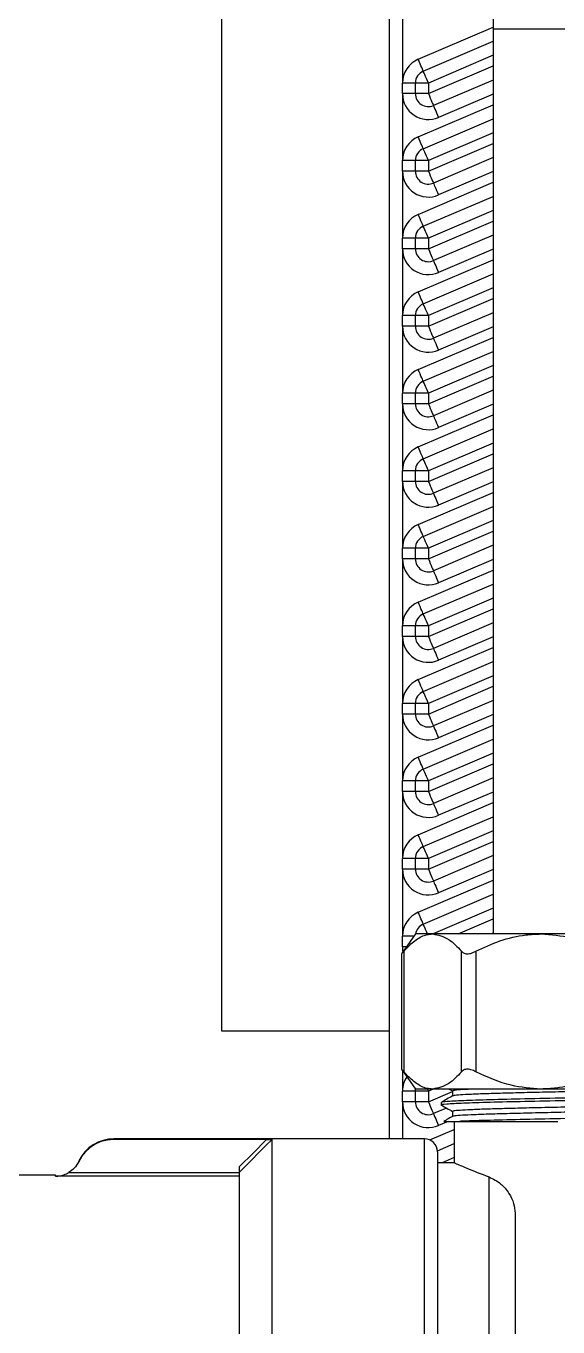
# Model space of a CAD drawing. Extents: x 75 to 2075, y 25 to 1460.
# Drawn here: x 357.4 to 426, y 1026.3 to 1194.1 of the extents above; entities that cross this region are included whole.
import ezdxf

# ---------------------------------------------------------------- set-up
doc = ezdxf.new("R2010")
doc.units = 0
doc.header["$LTSCALE"] = 5
doc.linetypes.add('SLD-KATı', pattern=[0])
doc.layers.get('0').update_dxf_attribs({"linetype": 'CONTINUOUS'})

msp = doc.modelspace()

# ---------------------------------------------------------------- linework, layer by layer
at = {"color": 7, "linetype": 'SLD-KATı'}
for p, q in [((382.594, 1281.146), (382.594, 1064.479)), ((417.594, 1235.313), (417.594, 1193.646)), ((404.26, 1050.563), (404.26, 1219.479)), ((417.594, 1193.646), (417.594, 1076.979)), ((408.604, 1188.246), (417.594, 1192.098)), ((405.927, 1185.34), (405.927, 1186.714)), ((407.594, 1186.714), (405.927, 1186.714)), ((407.594, 1185.34), (407.594, 1186.714)), ((409.26, 1186.714), (407.594, 1186.714)), ((409.26, 1186.714), (409.26, 1185.34)), ((417.594, 1187.099), (409.917, 1183.808)), ((405.927, 1185.34), (405.927, 1176.714)), ((407.594, 1185.34), (405.927, 1185.34)), ((409.26, 1185.34), (407.594, 1185.34)), ((408.604, 1178.246), (417.594, 1182.098)), ((405.927, 1175.34), (405.927, 1176.714)), ((407.594, 1176.714), (405.927, 1176.714)), ((407.594, 1175.34), (407.594, 1176.714)), ((409.26, 1176.714), (407.594, 1176.714)), ((409.26, 1176.714), (409.26, 1175.34)), ((417.594, 1177.098), (409.917, 1173.808)), ((405.927, 1175.34), (405.927, 1166.714)), ((407.594, 1175.34), (405.927, 1175.34)), ((409.26, 1175.34), (407.594, 1175.34)), ((408.604, 1168.246), (417.594, 1172.098)), ((405.927, 1165.34), (405.927, 1166.714)), ((407.594, 1166.714), (405.927, 1166.714)), ((407.594, 1165.34), (407.594, 1166.714)), ((409.26, 1166.714), (407.594, 1166.714)), ((409.26, 1166.714), (409.26, 1165.34)), ((417.594, 1167.099), (409.917, 1163.808)), ((405.927, 1165.34), (405.927, 1156.714)), ((407.594, 1165.34), (405.927, 1165.34)), ((409.26, 1165.34), (407.594, 1165.34)), ((408.604, 1158.246), (417.594, 1162.098)), ((405.927, 1155.34), (405.927, 1156.714)), ((407.594, 1156.714), (405.927, 1156.714)), ((407.594, 1155.34), (407.594, 1156.714)), ((409.26, 1156.714), (407.594, 1156.714)), ((409.26, 1156.714), (409.26, 1155.34)), ((417.594, 1157.098), (409.917, 1153.808)), ((405.927, 1155.34), (405.927, 1146.714)), ((407.594, 1155.34), (405.927, 1155.34)), ((409.26, 1155.34), (407.594, 1155.34)), ((408.604, 1148.246), (417.594, 1152.099)), ((405.927, 1145.34), (405.927, 1146.714)), ((407.594, 1146.714), (405.927, 1146.714)), ((407.594, 1145.34), (407.594, 1146.714)), ((409.26, 1146.714), (407.594, 1146.714)), ((409.26, 1146.714), (409.26, 1145.34)), ((417.594, 1147.098), (409.917, 1143.808)), ((405.927, 1145.34), (405.927, 1136.714)), ((407.594, 1145.34), (405.927, 1145.34)), ((409.26, 1145.34), (407.594, 1145.34)), ((408.604, 1138.246), (417.594, 1142.098)), ((405.927, 1135.34), (405.927, 1136.714)), ((407.594, 1136.714), (405.927, 1136.714)), ((407.594, 1135.34), (407.594, 1136.714)), ((409.26, 1136.714), (407.594, 1136.714)), ((409.26, 1136.714), (409.26, 1135.34)), ((417.594, 1137.098), (409.917, 1133.808)), ((405.927, 1135.34), (405.927, 1126.714)), ((407.594, 1135.34), (405.927, 1135.34)), ((409.26, 1135.34), (407.594, 1135.34)), ((408.604, 1128.246), (417.594, 1132.099)), ((405.927, 1125.34), (405.927, 1126.714)), ((407.594, 1126.714), (405.927, 1126.714)), ((407.594, 1125.34), (407.594, 1126.714)), ((409.26, 1126.714), (407.594, 1126.714)), ((409.26, 1126.714), (409.26, 1125.34)), ((417.594, 1127.098), (409.917, 1123.808)), ((405.927, 1125.34), (405.927, 1116.714)), ((407.594, 1125.34), (405.927, 1125.34)), ((409.26, 1125.34), (407.594, 1125.34)), ((408.604, 1118.246), (417.594, 1122.098)), ((405.927, 1115.34), (405.927, 1116.714)), ((407.594, 1116.714), (405.927, 1116.714)), ((407.594, 1115.34), (407.594, 1116.714)), ((409.26, 1116.714), (407.594, 1116.714)), ((409.26, 1116.714), (409.26, 1115.34)), ((417.594, 1117.099), (409.917, 1113.808)), ((405.927, 1115.34), (405.927, 1106.714)), ((407.594, 1115.34), (405.927, 1115.34)), ((409.26, 1115.34), (407.594, 1115.34)), ((408.604, 1108.246), (417.594, 1112.098)), ((405.927, 1105.34), (405.927, 1106.714)), ((407.594, 1106.714), (405.927, 1106.714)), ((407.594, 1105.34), (407.594, 1106.714)), ((409.26, 1106.714), (407.594, 1106.714)), ((409.26, 1106.714), (409.26, 1105.34)), ((417.594, 1107.098), (409.917, 1103.808)), ((405.927, 1105.34), (405.927, 1096.714)), ((407.594, 1105.34), (405.927, 1105.34)), ((409.26, 1105.34), (407.594, 1105.34)), ((408.604, 1098.246), (417.594, 1102.099)), ((405.927, 1095.34), (405.927, 1096.714)), ((407.594, 1096.714), (405.927, 1096.714)), ((407.594, 1095.34), (407.594, 1096.714)), ((409.26, 1096.714), (407.594, 1096.714)), ((409.26, 1096.714), (409.26, 1095.34)), ((417.594, 1097.098), (409.917, 1093.808)), ((405.927, 1095.34), (405.927, 1086.714)), ((407.594, 1095.34), (405.927, 1095.34)), ((409.26, 1095.34), (407.594, 1095.34)), ((408.604, 1088.246), (417.594, 1092.098)), ((405.927, 1085.34), (405.927, 1086.714)), ((407.594, 1086.714), (405.927, 1086.714)), ((407.594, 1085.34), (407.594, 1086.714)), ((409.26, 1086.714), (407.594, 1086.714)), ((409.26, 1086.714), (409.26, 1085.34)), ((417.594, 1087.098), (409.917, 1083.808)), ((405.927, 1085.34), (405.927, 1076.714)), ((407.594, 1085.34), (405.927, 1085.34)), ((409.26, 1085.34), (407.594, 1085.34)), ((408.604, 1078.246), (417.594, 1082.099)), ((417.594, 1077.098), (417.316, 1076.979)), ((405.927, 1075.34), (405.927, 1076.714)), ((407.594, 1076.979), (405.928, 1074.599)), ((409.821, 1076.979), (407.594, 1076.979)), ((423.785, 1076.979), (409.821, 1076.979)), ((442.909, 1076.979), (423.785, 1076.979)), ((405.821, 1074.457), (405.821, 1059.519)), ((406.118, 1074.748), (406.118, 1059.211)), ((413.524, 1059.211), (413.524, 1074.748)), ((415.386, 1074.748), (415.386, 1059.211)), ((382.594, 1064.479), (404.26, 1064.479)), ((405.911, 1059.384), (407.594, 1056.979)), ((409.821, 1056.979), (407.594, 1056.979)), ((423.785, 1056.979), (409.821, 1056.979)), ((411.944, 1056.979), (412.359, 1056.739)), ((442.909, 1056.979), (423.785, 1056.979)), ((405.927, 1055.34), (405.927, 1056.714)), ((407.594, 1056.714), (405.927, 1056.714)), ((407.594, 1055.34), (405.927, 1055.34)), ((407.594, 1055.34), (407.594, 1056.714)), ((409.26, 1056.714), (407.594, 1056.714)), ((409.26, 1055.34), (407.594, 1055.34)), ((409.26, 1056.714), (409.26, 1055.34)), ((410.927, 1055.258), (410.927, 1054.927)), ((412.359, 1056.746), (412.359, 1056.092)), ((411.602, 1054.531), (409.917, 1053.808)), ((412.359, 1054.101), (412.359, 1053.446)), ((412.594, 1052.813), (412.594, 1047.449)), ((408.76, 1050.563), (368.752, 1050.563)), ((388.419, 1050.478), (368.752, 1050.478)), ((389.094, 1050.447), (389.094, 1006.372)), ((410.422, 1049.025), (412.594, 1049.956)), ((410.427, 1048.896), (410.427, 957.229)), ((412.662, 1047.479), (410.427, 1047.479)), ((361.248, 1045.854), (333.26, 1045.854)), ((384.927, 1045.727), (361.248, 1045.727)), ((362.945, 1046.226), (384.927, 1046.226)), ((384.927, 1006.369), (384.927, 1046.27)), ((420.427, 1040.956), (420.427, 961.979))]:
    msp.add_line(p, q, dxfattribs=at)
at = {"color": 8, "linetype": 'SLD-KATı'}
for p, q in [((405.927, 1219.479), (405.927, 1186.714)), ((407.947, 1189.778), (417.594, 1193.912)), ((447.594, 1193.646), (417.594, 1193.646)), ((417.594, 1190.285), (409.26, 1186.714)), ((409.26, 1185.34), (417.594, 1188.912)), ((417.594, 1185.285), (410.573, 1182.277)), ((407.947, 1179.778), (417.594, 1183.912)), ((417.594, 1180.285), (409.26, 1176.714)), ((409.26, 1175.34), (417.594, 1178.912)), ((417.594, 1175.285), (410.573, 1172.277)), ((407.947, 1169.778), (417.594, 1173.912)), ((417.594, 1170.285), (409.26, 1166.714)), ((409.26, 1165.34), (417.594, 1168.912)), ((417.594, 1165.285), (410.573, 1162.277)), ((407.947, 1159.778), (417.594, 1163.912)), ((417.594, 1160.285), (409.26, 1156.714)), ((409.26, 1155.34), (417.594, 1158.912)), ((417.594, 1155.285), (410.573, 1152.277)), ((407.947, 1149.778), (417.594, 1153.912)), ((417.594, 1150.285), (409.26, 1146.714)), ((409.26, 1145.34), (417.594, 1148.912)), ((417.594, 1145.285), (410.573, 1142.277)), ((407.947, 1139.778), (417.594, 1143.912)), ((417.594, 1140.285), (409.26, 1136.714)), ((409.26, 1135.34), (417.594, 1138.912)), ((417.594, 1135.285), (410.573, 1132.277)), ((407.947, 1129.778), (417.594, 1133.912)), ((417.594, 1130.285), (409.26, 1126.714)), ((409.26, 1125.34), (417.594, 1128.912)), ((417.594, 1125.285), (410.573, 1122.277)), ((407.947, 1119.778), (417.594, 1123.912)), ((417.594, 1120.285), (409.26, 1116.714)), ((409.26, 1115.34), (417.594, 1118.912)), ((417.594, 1115.285), (410.573, 1112.277)), ((407.947, 1109.778), (417.594, 1113.912)), ((417.594, 1110.285), (409.26, 1106.714)), ((409.26, 1105.34), (417.594, 1108.912)), ((407.947, 1099.778), (417.594, 1103.912)), ((417.594, 1105.285), (410.573, 1102.277)), ((417.594, 1100.285), (409.26, 1096.714)), ((409.26, 1095.34), (417.594, 1098.912)), ((407.947, 1089.778), (417.594, 1093.912)), ((417.594, 1095.285), (410.573, 1092.277)), ((417.594, 1090.285), (409.26, 1086.714)), ((409.26, 1085.34), (417.594, 1088.912)), ((407.947, 1079.778), (417.594, 1083.912)), ((417.594, 1085.285), (410.573, 1082.277)), ((417.594, 1080.285), (409.88, 1076.979)), ((413.085, 1076.979), (417.594, 1078.912)), ((407.408, 1076.714), (405.927, 1076.714)), ((405.927, 1075.34), (405.927, 1074.708)), ((405.927, 1075.34), (405.991, 1074.69)), ((406.446, 1075.34), (405.927, 1075.34)), ((405.927, 1059.247), (405.927, 1056.714)), ((409.26, 1056.714), (409.147, 1056.979)), ((409.88, 1056.979), (409.26, 1056.714)), ((405.927, 1055.34), (405.927, 1050.563)), ((409.26, 1055.34), (412.359, 1056.668)), ((411.825, 1052.813), (410.573, 1052.277)), ((408.76, 955.563), (408.76, 1050.563)), ((409.441, 1050.418), (412.594, 1051.769)), ((412.594, 1048.142), (411.047, 1047.479)), ((361.248, 1045.727), (361.248, 1045.854)), ((417.094, 958.646), (417.094, 1045.643))]:
    msp.add_line(p, q, dxfattribs=at)
at = {"color": 7, "linetype": 'SLD-KATı', "flags": 128}
for points in [[(408.604, 1188.246), (408.591, 1188.275), (408.554, 1188.362), (408.493, 1188.504), (408.412, 1188.694), (408.312, 1188.927), (408.199, 1189.191), (408.075, 1189.479), (407.947, 1189.778)], [(409.26, 1186.714), (409.132, 1187.013), (409.009, 1187.3), (408.896, 1187.565), (408.796, 1187.797), (408.715, 1187.988), (408.654, 1188.129), (408.616, 1188.216), (408.604, 1188.246)], [(409.26, 1185.34), (409.388, 1185.041), (409.512, 1184.754), (409.625, 1184.489), (409.725, 1184.257), (409.806, 1184.067), (409.867, 1183.925), (409.904, 1183.838), (409.917, 1183.808)], [(409.917, 1183.808), (409.93, 1183.779), (409.967, 1183.692), (410.028, 1183.55), (410.109, 1183.36), (410.209, 1183.128), (410.322, 1182.863), (410.445, 1182.575), (410.573, 1182.277)], [(408.604, 1178.246), (408.591, 1178.275), (408.554, 1178.362), (408.493, 1178.504), (408.412, 1178.694), (408.312, 1178.927), (408.199, 1179.191), (408.075, 1179.479), (407.947, 1179.778)], [(409.26, 1176.714), (409.132, 1177.013), (409.009, 1177.3), (408.896, 1177.565), (408.796, 1177.797), (408.715, 1177.988), (408.654, 1178.129), (408.616, 1178.216), (408.604, 1178.246)], [(409.26, 1175.34), (409.388, 1175.041), (409.512, 1174.754), (409.625, 1174.489), (409.725, 1174.257), (409.806, 1174.067), (409.867, 1173.925), (409.904, 1173.838), (409.917, 1173.808)], [(409.917, 1173.808), (409.93, 1173.779), (409.967, 1173.692), (410.028, 1173.55), (410.109, 1173.36), (410.209, 1173.128), (410.322, 1172.863), (410.445, 1172.575), (410.573, 1172.277)], [(408.604, 1168.246), (408.591, 1168.275), (408.554, 1168.362), (408.493, 1168.504), (408.412, 1168.694), (408.312, 1168.927), (408.199, 1169.191), (408.075, 1169.479), (407.947, 1169.778)], [(409.26, 1166.714), (409.132, 1167.013), (409.009, 1167.3), (408.896, 1167.565), (408.796, 1167.797), (408.715, 1167.988), (408.654, 1168.129), (408.616, 1168.216), (408.604, 1168.246)], [(409.26, 1165.34), (409.388, 1165.042), (409.512, 1164.754), (409.625, 1164.489), (409.725, 1164.257), (409.806, 1164.067), (409.867, 1163.925), (409.904, 1163.838), (409.917, 1163.808)], [(409.917, 1163.808), (409.93, 1163.779), (409.967, 1163.692), (410.028, 1163.55), (410.109, 1163.36), (410.209, 1163.128), (410.322, 1162.863), (410.445, 1162.575), (410.573, 1162.277)], [(408.604, 1158.246), (408.591, 1158.275), (408.554, 1158.362), (408.493, 1158.504), (408.412, 1158.694), (408.312, 1158.927), (408.199, 1159.191), (408.075, 1159.479), (407.947, 1159.778)], [(409.26, 1156.714), (409.132, 1157.013), (409.009, 1157.3), (408.896, 1157.565), (408.796, 1157.797), (408.715, 1157.987), (408.654, 1158.129), (408.616, 1158.216), (408.604, 1158.246)], [(409.26, 1155.34), (409.388, 1155.041), (409.512, 1154.754), (409.625, 1154.489), (409.725, 1154.257), (409.806, 1154.067), (409.867, 1153.925), (409.904, 1153.838), (409.917, 1153.808)], [(409.917, 1153.808), (409.93, 1153.779), (409.967, 1153.692), (410.028, 1153.55), (410.109, 1153.36), (410.209, 1153.128), (410.322, 1152.863), (410.445, 1152.575), (410.573, 1152.277)], [(408.604, 1148.246), (408.591, 1148.275), (408.554, 1148.362), (408.493, 1148.504), (408.412, 1148.694), (408.312, 1148.926), (408.199, 1149.191), (408.075, 1149.479), (407.947, 1149.778)], [(409.26, 1146.714), (409.132, 1147.013), (409.009, 1147.3), (408.896, 1147.565), (408.796, 1147.797), (408.715, 1147.988), (408.654, 1148.129), (408.616, 1148.216), (408.604, 1148.246)], [(409.26, 1145.34), (409.388, 1145.041), (409.512, 1144.754), (409.625, 1144.489), (409.725, 1144.257), (409.806, 1144.067), (409.867, 1143.925), (409.904, 1143.838), (409.917, 1143.808)], [(409.917, 1143.808), (409.93, 1143.779), (409.967, 1143.692), (410.028, 1143.55), (410.109, 1143.36), (410.209, 1143.128), (410.322, 1142.863), (410.445, 1142.575), (410.573, 1142.277)], [(408.604, 1138.246), (408.591, 1138.275), (408.554, 1138.362), (408.493, 1138.504), (408.412, 1138.694), (408.312, 1138.927), (408.199, 1139.191), (408.075, 1139.479), (407.947, 1139.778)], [(409.26, 1136.714), (409.132, 1137.013), (409.009, 1137.3), (408.896, 1137.565), (408.796, 1137.797), (408.715, 1137.988), (408.654, 1138.129), (408.616, 1138.216), (408.604, 1138.246)], [(409.26, 1135.34), (409.388, 1135.041), (409.512, 1134.754), (409.625, 1134.489), (409.725, 1134.257), (409.806, 1134.067), (409.867, 1133.925), (409.904, 1133.838), (409.917, 1133.808)], [(409.917, 1133.808), (409.93, 1133.779), (409.967, 1133.692), (410.028, 1133.55), (410.109, 1133.36), (410.209, 1133.128), (410.322, 1132.863), (410.445, 1132.575), (410.573, 1132.277)], [(408.604, 1128.246), (408.591, 1128.275), (408.554, 1128.362), (408.493, 1128.504), (408.412, 1128.694), (408.312, 1128.927), (408.199, 1129.191), (408.075, 1129.479), (407.947, 1129.778)], [(409.26, 1126.714), (409.132, 1127.013), (409.009, 1127.3), (408.896, 1127.565), (408.796, 1127.797), (408.715, 1127.988), (408.654, 1128.129), (408.616, 1128.216), (408.604, 1128.246)], [(409.26, 1125.34), (409.388, 1125.041), (409.512, 1124.754), (409.625, 1124.489), (409.725, 1124.257), (409.806, 1124.067), (409.867, 1123.925), (409.904, 1123.838), (409.917, 1123.808)], [(409.917, 1123.808), (409.93, 1123.779), (409.967, 1123.692), (410.028, 1123.55), (410.109, 1123.36), (410.209, 1123.128), (410.322, 1122.863), (410.445, 1122.575), (410.573, 1122.277)], [(408.604, 1118.246), (408.591, 1118.275), (408.554, 1118.362), (408.493, 1118.504), (408.412, 1118.694), (408.312, 1118.927), (408.199, 1119.191), (408.075, 1119.479), (407.947, 1119.778)], [(409.26, 1116.714), (409.132, 1117.013), (409.009, 1117.3), (408.896, 1117.565), (408.796, 1117.797), (408.715, 1117.988), (408.654, 1118.129), (408.616, 1118.216), (408.604, 1118.246)], [(409.26, 1115.34), (409.388, 1115.042), (409.512, 1114.754), (409.625, 1114.489), (409.725, 1114.257), (409.806, 1114.067), (409.867, 1113.925), (409.904, 1113.838), (409.917, 1113.808)], [(409.917, 1113.808), (409.93, 1113.779), (409.967, 1113.692), (410.028, 1113.55), (410.109, 1113.36), (410.209, 1113.128), (410.322, 1112.863), (410.445, 1112.575), (410.573, 1112.277)], [(408.604, 1108.246), (408.591, 1108.275), (408.554, 1108.362), (408.493, 1108.504), (408.412, 1108.694), (408.312, 1108.927), (408.199, 1109.191), (408.075, 1109.479), (407.947, 1109.778)], [(409.26, 1106.714), (409.132, 1107.013), (409.009, 1107.3), (408.896, 1107.565), (408.796, 1107.797), (408.715, 1107.988), (408.654, 1108.129), (408.616, 1108.216), (408.604, 1108.246)], [(409.26, 1105.34), (409.388, 1105.041), (409.512, 1104.754), (409.625, 1104.489), (409.725, 1104.257), (409.806, 1104.067), (409.867, 1103.925), (409.904, 1103.838), (409.917, 1103.808)], [(409.917, 1103.808), (409.93, 1103.779), (409.967, 1103.692), (410.028, 1103.55), (410.109, 1103.36), (410.209, 1103.128), (410.322, 1102.863), (410.445, 1102.575), (410.573, 1102.277)], [(408.604, 1098.246), (408.591, 1098.275), (408.554, 1098.362), (408.493, 1098.504), (408.412, 1098.694), (408.312, 1098.926), (408.199, 1099.191), (408.075, 1099.479), (407.947, 1099.778)], [(409.26, 1096.714), (409.132, 1097.013), (409.009, 1097.3), (408.896, 1097.565), (408.796, 1097.797), (408.715, 1097.988), (408.654, 1098.129), (408.616, 1098.216), (408.604, 1098.246)], [(409.26, 1095.34), (409.388, 1095.041), (409.512, 1094.754), (409.625, 1094.489), (409.725, 1094.257), (409.806, 1094.067), (409.867, 1093.925), (409.904, 1093.838), (409.917, 1093.808)], [(409.917, 1093.808), (409.93, 1093.779), (409.967, 1093.692), (410.028, 1093.55), (410.109, 1093.36), (410.209, 1093.128), (410.322, 1092.863), (410.445, 1092.575), (410.573, 1092.277)], [(408.604, 1088.246), (408.591, 1088.275), (408.554, 1088.362), (408.493, 1088.504), (408.412, 1088.694), (408.312, 1088.927), (408.199, 1089.191), (408.075, 1089.479), (407.947, 1089.778)], [(409.26, 1086.714), (409.132, 1087.013), (409.009, 1087.3), (408.896, 1087.565), (408.796, 1087.797), (408.715, 1087.987), (408.654, 1088.129), (408.616, 1088.216), (408.604, 1088.246)], [(409.26, 1085.34), (409.388, 1085.041), (409.512, 1084.754), (409.625, 1084.489), (409.725, 1084.257), (409.806, 1084.067), (409.867, 1083.925), (409.904, 1083.838), (409.917, 1083.808)], [(409.917, 1083.808), (409.93, 1083.779), (409.967, 1083.692), (410.028, 1083.55), (410.109, 1083.36), (410.209, 1083.128), (410.322, 1082.863), (410.445, 1082.575), (410.573, 1082.277)], [(408.604, 1078.246), (408.591, 1078.275), (408.554, 1078.362), (408.493, 1078.504), (408.412, 1078.694), (408.312, 1078.927), (408.199, 1079.191), (408.075, 1079.479), (407.947, 1079.778)], [(407.594, 1056.714), (407.611, 1056.956), (407.615, 1056.979)], [(409.26, 1055.34), (409.388, 1055.041), (409.512, 1054.754), (409.625, 1054.489), (409.725, 1054.257), (409.806, 1054.067), (409.867, 1053.925), (409.904, 1053.838), (409.917, 1053.808)], [(409.917, 1053.808), (409.93, 1053.779), (409.967, 1053.692), (410.028, 1053.55), (410.109, 1053.36), (410.209, 1053.128), (410.322, 1052.863), (410.445, 1052.575), (410.573, 1052.277)], [(384.927, 1046.977), (386.673, 1048.728), (388.419, 1050.478)], [(389.094, 1050.447), (388.387, 1049.739), (385.563, 1046.907), (384.927, 1046.27)]]:
    msp.add_lwpolyline(points, dxfattribs=at)
at = {"color": 8, "linetype": 'SLD-KATı', "flags": 128}
msp.add_lwpolyline([(409.147, 1076.979), (409.132, 1077.013), (409.009, 1077.3), (408.896, 1077.565), (408.796, 1077.797), (408.715, 1077.988), (408.654, 1078.129), (408.616, 1078.216), (408.604, 1078.246)], dxfattribs=at)
at = {"color": 7, "linetype": 'SLD-KATı'}
for centre, radius, start, end in [((409.26, 1186.714), 3.333, 113.19859, 180), ((409.26, 1186.714), 1.667, 113.19859, 180), ((409.26, 1185.34), 3.333, 180, 293.19859), ((409.26, 1185.34), 1.667, 180, 293.19859), ((409.26, 1176.714), 3.333, 113.19859, 180), ((409.26, 1176.714), 1.667, 113.19859, 180), ((409.26, 1175.34), 3.333, 180, 293.19859), ((409.26, 1175.34), 1.667, 180, 293.19859), ((409.26, 1166.714), 3.333, 113.19859, 180), ((409.26, 1166.714), 1.667, 113.19859, 180), ((409.26, 1165.34), 3.333, 180, 293.19859), ((409.26, 1165.34), 1.667, 180, 293.19859), ((409.26, 1156.714), 3.333, 113.19859, 180), ((409.26, 1156.714), 1.667, 113.19859, 180), ((409.26, 1155.34), 3.333, 180, 293.19859), ((409.26, 1155.34), 1.667, 180, 293.19859), ((409.26, 1146.714), 3.333, 113.19859, 180), ((409.26, 1146.714), 1.667, 113.19859, 180), ((409.26, 1145.34), 3.333, 180, 293.19859), ((409.26, 1145.34), 1.667, 180, 293.19859), ((409.26, 1136.714), 3.333, 113.19859, 180), ((409.26, 1136.714), 1.667, 113.19859, 180), ((409.26, 1135.34), 3.333, 180, 293.19859), ((409.26, 1135.34), 1.667, 180, 293.19859), ((409.26, 1126.714), 3.333, 113.19859, 180), ((409.26, 1126.714), 1.667, 113.19859, 180), ((409.26, 1125.34), 3.333, 180, 293.19859), ((409.26, 1125.34), 1.667, 180, 293.19859), ((409.26, 1116.714), 3.333, 113.19859, 180), ((409.26, 1116.714), 1.667, 113.19859, 180), ((409.26, 1115.34), 3.333, 180, 293.19859), ((409.26, 1115.34), 1.667, 180, 293.19859), ((409.26, 1106.714), 3.333, 113.19859, 180), ((409.26, 1106.714), 1.667, 113.19859, 180), ((409.26, 1105.34), 3.333, 180, 293.19859), ((409.26, 1105.34), 1.667, 180, 293.19859), ((409.26, 1096.714), 3.333, 113.19859, 180), ((409.26, 1096.714), 1.667, 113.19859, 180), ((409.26, 1095.34), 3.333, 180, 293.19859), ((409.26, 1095.34), 1.667, 180, 293.19859), ((409.26, 1086.714), 3.333, 113.19859, 180), ((409.26, 1086.714), 1.667, 113.19859, 180), ((409.26, 1085.34), 3.333, 180, 293.19859), ((409.26, 1085.34), 1.667, 180, 293.19859), ((409.26, 1076.714), 3.333, 113.19859, 180), ((409.26, 1076.714), 1.667, 113.19859, 170.82815), ((409.26, 1055.34), 3.333, 180, 293.19859), ((409.26, 1055.34), 1.667, 180, 293.19859), ((368.752, 1045.563), 5, 90, 154.21471), ((408.76, 1048.896), 1.667, 0, 90)]:
    msp.add_arc(centre, radius, start, end, dxfattribs=at)
at = {"color": 8, "linetype": 'SLD-KATı'}
msp.add_arc((409.26, 1056.714), 3.333, 146.33267, 180, dxfattribs=at)
at = {"color": 7, "linetype": 'SLD-KATı'}
for points, knots in [([(406.118, 1074.748), (406.203, 1074.845), (406.709, 1075.426), (407.682, 1076.31), (408.854, 1076.907), (409.576, 1076.961), (409.821, 1076.979)], [0, 0, 0, 0, 0.0732639, 0.4365422, 0.8088701, 1, 1, 1, 1]), ([(409.821, 1076.979), (410.53, 1076.839), (411.817, 1076.584), (412.995, 1075.317), (413.524, 1074.748)], [0, 0, 0, 0, 0.5510116, 1, 1, 1, 1]), ([(415.386, 1074.748), (416.406, 1075.225), (418.47, 1076.19), (421.335, 1076.882), (423.13, 1076.953), (423.785, 1076.979)], [0, 0, 0, 0, 0.3824112, 0.774653, 1, 1, 1, 1]), ([(423.785, 1076.979), (425.083, 1076.888), (428.001, 1076.682), (430.691, 1075.439), (432.184, 1074.748)], [0, 0, 0, 0, 0.4446458, 1, 1, 1, 1]), ([(405.929, 1074.598), (405.902, 1074.561), (405.809, 1074.43), (405.809, 1074.406), (405.926, 1074.525), (406.063, 1074.684), (406.118, 1074.748)], [0, 0, 0, 0, 0.13786582, 0.47602339, 0.79114888, 1, 1, 1, 1]), ([(413.524, 1074.748), (413.634, 1074.65), (413.854, 1074.455), (414.382, 1074.401), (414.919, 1074.526), (415.253, 1074.685), (415.386, 1074.748)], [0, 0, 0, 0, 0.2806983, 0.5628355, 0.8257432, 1, 1, 1, 1]), ([(406.118, 1059.211), (406.033, 1059.309), (405.862, 1059.506), (405.8, 1059.551), (405.845, 1059.476), (405.91, 1059.385), (405.911, 1059.384)], [0, 0, 0, 0, 0.3383773, 0.6784984, 0.9954493, 1, 1, 1, 1]), ([(409.821, 1056.979), (409.576, 1056.998), (408.866, 1057.05), (407.695, 1057.64), (406.72, 1058.52), (406.203, 1059.114), (406.118, 1059.211)], [0, 0, 0, 0, 0.19112769, 0.55370665, 0.92673682, 1, 1, 1, 1]), ([(413.524, 1059.211), (412.995, 1058.642), (411.817, 1057.375), (410.53, 1057.12), (409.821, 1056.979)], [0, 0, 0, 0, 0.4489884, 1, 1, 1, 1]), ([(415.386, 1059.211), (415.17, 1059.309), (414.737, 1059.504), (414.151, 1059.558), (413.75, 1059.433), (413.589, 1059.274), (413.524, 1059.211)], [0, 0, 0, 0, 0.2806932, 0.5628306, 0.8257496, 1, 1, 1, 1]), ([(423.785, 1056.979), (422.488, 1057.071), (419.57, 1057.277), (416.88, 1058.52), (415.386, 1059.211)], [0, 0, 0, 0, 0.44464447, 1, 1, 1, 1]), ([(432.184, 1059.211), (431.165, 1058.734), (429.1, 1057.768), (426.236, 1057.077), (424.44, 1057.005), (423.785, 1056.979)], [0, 0, 0, 0, 0.3824103, 0.7746536, 1, 1, 1, 1]), ([(415.405, 1056.979), (415.204, 1056.972), (414.325, 1056.94), (413.332, 1056.881), (412.475, 1056.81), (412.422, 1056.766), (412.398, 1056.746)], [0, 0, 0, 0, 0.0952932, 0.4163671, 0.7354344, 1, 1, 1, 1]), ([(442.891, 1056.973), (442.692, 1056.968), (441.509, 1056.938), (439.035, 1056.882), (435.602, 1056.806), (432.073, 1056.736), (428.563, 1056.664), (425.144, 1056.589), (421.951, 1056.513), (419.109, 1056.439), (416.683, 1056.37), (414.717, 1056.296), (413.313, 1056.22), (412.521, 1056.153), (412.462, 1056.114), (412.439, 1056.099)], [0, 0, 0, 0, 0.0172613, 0.1025875, 0.1873913, 0.2704619, 0.3541247, 0.4392187, 0.5244463, 0.6084971, 0.6913421, 0.7758834, 0.8612105, 0.9460043, 1, 1, 1, 1]), ([(454.169, 1056.237), (454.039, 1056.205), (453.758, 1056.138), (451.545, 1056.027), (448.083, 1055.919), (443.532, 1055.811), (438.24, 1055.696), (432.56, 1055.588), (426.885, 1055.48), (421.594, 1055.365), (417.07, 1055.257), (413.56, 1055.149), (411.501, 1055.034), (410.679, 1054.958), (410.981, 1054.918), (411.012, 1054.914)], [0, 0, 0, 0, 0.0726115, 0.156985, 0.239911, 0.3228538, 0.4072271, 0.4901451, 0.5730956, 0.6574692, 0.7403794, 0.8233381, 0.9077114, 0.9906133, 1, 1, 1, 1]), ([(453.955, 1056.627), (454.083, 1056.611), (454.515, 1056.56), (453.709, 1056.473), (451.583, 1056.358), (448.073, 1056.25), (443.535, 1056.142), (438.239, 1056.027), (432.561, 1055.919), (426.884, 1055.811), (421.598, 1055.696), (417.059, 1055.588), (413.604, 1055.48), (411.347, 1055.365), (411.071, 1055.293), (410.935, 1055.258)], [0, 0, 0, 0, 0.033847, 0.1139741, 0.1954916, 0.2756106, 0.3557458, 0.4372631, 0.5173743, 0.597517, 0.6790346, 0.7591382, 0.8392888, 0.9208061, 1, 1, 1, 1]), ([(412.371, 1056.099), (412.132, 1055.961), (411.654, 1055.685), (411.177, 1055.409), (410.938, 1055.271)], [0, 0, 0, 0, 0.4999869, 1, 1, 1, 1]), ([(452.81, 1055.41), (452.718, 1055.387), (452.531, 1055.339), (451.478, 1055.264), (449.879, 1055.188), (447.755, 1055.115), (445.185, 1055.046), (442.22, 1054.971), (438.936, 1054.895), (435.476, 1054.819), (431.952, 1054.75), (428.443, 1054.678), (425.029, 1054.602), (421.846, 1054.526), (419.018, 1054.453), (416.606, 1054.383), (414.659, 1054.309), (413.27, 1054.233), (412.469, 1054.162), (412.424, 1054.119), (412.405, 1054.101)], [0, 0, 0, 0, 0.0545034, 0.1112611, 0.1680844, 0.2241012, 0.2793583, 0.3357584, 0.3926598, 0.4491828, 0.5045429, 0.5603796, 0.6171416, 0.6739616, 0.7299682, 0.7852296, 0.841638, 0.8985397, 0.9550557, 1, 1, 1, 1]), ([(410.938, 1054.914), (411.177, 1054.776), (411.651, 1054.503), (412.124, 1054.229), (412.359, 1054.094)], [0, 0, 0, 0, 0.5042306, 1, 1, 1, 1]), ([(452.786, 1054.762), (452.799, 1054.758), (452.892, 1054.731), (452.475, 1054.678), (451.496, 1054.602), (449.874, 1054.526), (447.756, 1054.453), (445.185, 1054.384), (442.22, 1054.309), (438.936, 1054.233), (435.476, 1054.158), (431.952, 1054.088), (428.443, 1054.016), (425.029, 1053.94), (421.846, 1053.864), (419.018, 1053.791), (416.606, 1053.722), (414.658, 1053.647), (413.275, 1053.571), (412.508, 1053.505), (412.46, 1053.467), (412.441, 1053.453)], [0, 0, 0, 0, 0.0095006, 0.0653296, 0.1220912, 0.1789187, 0.2349395, 0.2902001, 0.3466043, 0.4035099, 0.4600369, 0.5154009, 0.5712415, 0.6280075, 0.6848315, 0.7408418, 0.7961073, 0.8525193, 0.9094253, 0.9659451, 1, 1, 1, 1]), ([(453.955, 1053.981), (454.083, 1053.966), (454.515, 1053.914), (453.709, 1053.828), (451.583, 1053.712), (448.073, 1053.604), (443.535, 1053.496), (438.239, 1053.381), (432.561, 1053.273), (426.885, 1053.165), (421.595, 1053.05), (417.07, 1052.942), (414.529, 1052.864), (413.483, 1052.82), (413.319, 1052.813)], [0, 0, 0, 0, 0.0396253, 0.1334315, 0.2288656, 0.3226623, 0.4164781, 0.5119118, 0.6056995, 0.699524, 0.7949581, 0.8887369, 0.9825706, 1, 1, 1, 1]), ([(412.371, 1053.453), (412.132, 1053.315), (411.766, 1053.103), (411.4, 1052.892), (411.272, 1052.818)], [0, 0, 0, 0, 0.6520308, 1, 1, 1, 1]), ([(411.275, 1052.813), (411.324, 1052.813), (411.423, 1052.813), (412.183, 1052.813), (412.982, 1052.813), (413.317, 1052.813)], [0, 0, 0, 0, 0.35723094, 0.73054043, 1, 1, 1, 1]), ([(413.319, 1052.813), (414.521, 1052.813), (416.485, 1052.813), (420.491, 1052.813), (423.509, 1052.813), (425.401, 1052.813), (425.956, 1052.813)], [0, 0, 0, 0, 0.39561615, 0.64590015, 0.89618396, 1, 1, 1, 1]), ([(368.752, 1050.478), (368.19, 1050.423), (367.067, 1050.313), (365.576, 1049.45), (364.681, 1048.47), (364.335, 1047.811), (364.25, 1047.648)], [0, 0, 0, 0, 0.30029379, 0.60057409, 0.90108418, 1, 1, 1, 1]), ([(388.419, 1050.478), (388.525, 1050.478), (388.702, 1050.477), (388.909, 1050.47), (389.027, 1050.462), (389.085, 1050.455), (389.091, 1050.45), (389.094, 1050.447)], [0, 0, 0, 0, 0.3479527, 0.5797152, 0.75502, 0.8967142, 1, 1, 1, 1]), ([(364.25, 1047.648), (364.056, 1047.322), (363.719, 1046.754), (363.176, 1046.383), (362.945, 1046.226)], [0, 0, 0, 0, 0.5748725, 1, 1, 1, 1]), ([(384.927, 1046.27), (384.927, 1046.279), (384.927, 1046.296), (384.927, 1046.392), (384.927, 1046.559), (384.927, 1046.769), (384.927, 1046.919), (384.927, 1046.977)], [0, 0, 0, 0, 0.1486657, 0.296437, 0.5133323, 0.813396, 1, 1, 1, 1]), ([(412.662, 1047.449), (412.657, 1047.451), (412.638, 1047.461), (413.873, 1046.885), (416.052, 1046.045), (417.094, 1045.643)], [0, 0, 0, 0, 0.1437436, 0.5906836, 1, 1, 1, 1]), ([(361.248, 1045.727), (361.253, 1045.728), (361.605, 1045.739), (362.19, 1045.836), (362.733, 1046.116), (362.945, 1046.226)], [0, 0, 0, 0, 0.0080745, 0.6129398, 1, 1, 1, 1]), ([(417.094, 1045.643), (417.608, 1045.395), (418.515, 1044.956), (419.626, 1043.662), (420.294, 1042.321), (420.385, 1041.388), (420.427, 1040.956)], [0, 0, 0, 0, 0.3427159, 0.6055637, 0.8170972, 1, 1, 1, 1])]:
    msp.add_open_spline(points, degree=3, knots=knots, dxfattribs=at)
at = {"color": 8, "linetype": 'SLD-KATı'}
msp.add_open_spline([(420.427, 1021.209), (420.691, 1021.003), (421.92, 1020.047), (424.302, 1018.322), (427.747, 1016.436), (431.551, 1015.351), (435.765, 1015.736), (439.582, 1017.532), (442.988, 1019.795), (445.883, 1022.082), (448.453, 1024.273), (450.753, 1026.346), (452.404, 1027.883), (452.417, 1027.897), (452.422, 1027.902)], degree=3, knots=[0, 0, 0, 0, 0.0239152, 0.1113514, 0.1984217, 0.2756448, 0.3530639, 0.4525084, 0.5385719, 0.6247243, 0.7142099, 0.8035077, 0.9199324, 1, 1, 1, 1], dxfattribs=at)

doc.saveas('drawing.dxf')
